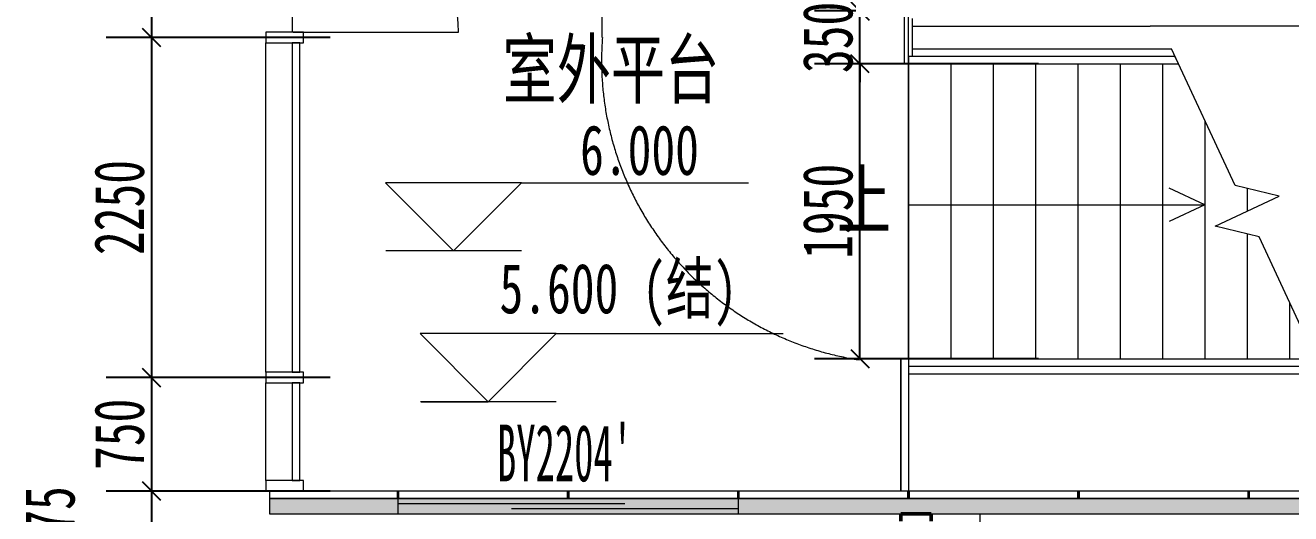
# Model space of a CAD drawing. Header units: millimetres. Extents: x 124696 to 347024, y 412631 to 564609.
# Drawn here: x 184332 to 192699, y 501577 to 504807 of the extents above; entities that cross this region are included whole.
import ezdxf

# ---------------------------------------------------------------- set-up
doc = ezdxf.new("R2010")
doc.units = ezdxf.units.MM
doc.header["$LTSCALE"] = 1500
doc.header["$MEASUREMENT"] = 0
for name, pattern in [('二层平面图$0$IMPORT-216002', [3, 2, -1]), ('二层平面图$0$划线 1mm', [2, 1, -1]), ('二层平面图$0$轴网线_12_3_3_3 mm', [21, 12, -3, 3, -3])]:
    doc.linetypes.add(name, pattern=pattern)
doc.layers.add('0-建筑底图', color=7, linetype='Continuous')
for name, color, linetype, lineweight in [('二层平面图$0$A-ANNO-IDEN-LEVL', 3, 'Continuous', 15), ('二层平面图$0$A-DOOR', 51, 'Continuous', 9), ('二层平面图$0$A-DOOR-SYM', 51, 'Continuous', 20), ('二层平面图$0$A-FLOR-HRAL', 71, 'Continuous', 9), ('二层平面图$0$A-FLOR-STRS', 51, 'Continuous', 9), ('二层平面图$0$A-FLOR-STRS-TXT', 51, 'Continuous', 9), ('二层平面图$0$A-LINE', 7, 'Continuous', 9), ('二层平面图$0$A-LINE-1', 7, '二层平面图$0$IMPORT-216002', 9), ('二层平面图$0$A-WALL-1', 10, 'Continuous', 50), ('二层平面图$0$A-WALL-2', 170, 'Continuous', 20), ('二层平面图$0$A-WALL-CURT-PANEL-2', 7, 'Continuous', 9), ('二层平面图$0$A-WALL-CURT-PANEL-3', 140, 'Continuous', 9), ('二层平面图$0$A-WALL-CURT-STILE-2', 7, 'Continuous', 9), ('二层平面图$0$A-WALL-CURT-STILE-3', 7, 'Continuous', 9), ('二层平面图$0$A-WINDOW', 51, 'Continuous', 9), ('二层平面图$0$A-WINDOW-2', 51, '二层平面图$0$划线 1mm', 9), ('二层平面图$0$A-WINDOW-IDEN', 53, 'Continuous', 15), ('二层平面图$0$ANNO-DIMS', 3, 'Continuous', 15), ('二层平面图$0$ANNO-DOTE-1', 10, '二层平面图$0$轴网线_12_3_3_3 mm', 15), ('二层平面图$0$ANNO-TEXT', 7, 'Continuous', 15), ('二层平面图$0$WALL-HATCH', 252, 'Continuous', 9)]:
    doc.layers.add(name, color=color, linetype=linetype, lineweight=lineweight)
doc.styles.add('二层平面图$0$黑体', font='simhei.ttf', dxfattribs={"width": 0.7, "height": 375})
doc.styles.add('二层平面图$0$黑体_5', font='simhei.ttf', dxfattribs={"width": 0.7, "height": 330})
doc.styles.add('二层平面图$0$黑体_6', font='simhei.ttf', dxfattribs={"width": 0.5, "height": 375})
doc.styles.add('二层平面图$0$黑体_B', font='', dxfattribs={"width": 0.7, "height": 375})
doc.styles.get('二层平面图$0$黑体_B').set_extended_font_data('SimHei', bold=True)
doc.dimstyles.new('二层平面图$0$直线_2_2mm_黑体_引线_文字在上', dxfattribs={"dimscale": 304.8, "dimtxt": 412.811453, "dimasz": 0.393701, "dimexe": 0.984252, "dimexo": 0.0625, "dimgap": 0.147638, "dimtad": 1, "dimdec": 0, "dimzin": 0, "dimdsep": 46, "dimtxsty": '二层平面图$0$黑体_5', "dimblk1": '二层平面图$0$_Oblique', "dimblk2": '二层平面图$0$_Oblique', "dimsah": 1, "dimcen": 0.09, "dimazin": 0, "dimtfac": 1, "dimtdec": 4, "dimtix": 1, "dimtmove": 0, "dimatfit": 3, "dimfxl": 3.937008, "dimfxlon": 1, "dimtvp": 1, "dimtolj": 1, "dimtzin": 0, "dimarcsym": 2})
doc.dimstyles.new('二层平面图$0$直线_2_2mm_黑体_引线_文字在上_2', dxfattribs={"dimscale": 304.8, "dimtxt": 412.811453, "dimasz": 0.393701, "dimexe": 0.984252, "dimexo": 0.0625, "dimgap": 0.147638, "dimtad": 1, "dimdec": 0, "dimzin": 0, "dimdsep": 46, "dimtxsty": '二层平面图$0$黑体_5', "dimblk1": '二层平面图$0$_Oblique', "dimblk2": '二层平面图$0$_Oblique', "dimsah": 1, "dimcen": 0.09, "dimazin": 0, "dimtfac": 1, "dimtdec": 4, "dimtix": 1, "dimtmove": 2, "dimatfit": 3, "dimfxl": 3.937008, "dimfxlon": 1, "dimtvp": 1, "dimtolj": 1, "dimtzin": 0, "dimarcsym": 2})

# ---------------------------------------------------------------- blocks, each defined once
blk = doc.blocks.new('二层平面图$0$A-幕墙_双开门 - 玻璃双扇门-12648448-104-2F')
at = {"layer": '二层平面图$0$A-DOOR'}
for centre, radius, start, end in [((-1090, -44.45), 1086.825, 360, 90), ((1090, -44.45), 1093.175, 90, 180)]:
    blk.add_arc(centre, radius, start, end, dxfattribs=at)
at = {"layer": '二层平面图$0$A-DOOR-SYM'}
for p, q in [((-1090, -44.45), (-1090, 1042.375)), ((1090, -44.45), (1090, 1048.725))]:
    blk.add_line(p, q, dxfattribs=at)
blk = doc.blocks.new('二层平面图$0$系统嵌板 - 00S-玻璃-13171443-104-2F')
at = {"layer": '二层平面图$0$A-WALL-CURT-PANEL-3'}
for p, q in [((1090, 0), (-1090, 0)), ((-1090, 0), (-1090, -50)), ((1090, -50), (1090, 0)), ((-1090, -50), (1090, -50))]:
    blk.add_line(p, q, dxfattribs=at)
blk = doc.blocks.new('二层平面图$0$矩形竖梃 - 幕墙龙骨_70_250-12648441-104-2F')
at = {"layer": '二层平面图$0$A-WALL-CURT-STILE-3'}
for p, q in [((-70, 225), (0, 225)), ((-70, -25), (-70, 225)), ((0, 225), (0, -25)), ((0, -25), (-70, -25))]:
    blk.add_line(p, q, dxfattribs=at)
blk = doc.blocks.new('二层平面图$0$矩形竖梃 - 幕墙龙骨_70_250-12648378-104-2F')
at = {"layer": '二层平面图$0$A-WALL-CURT-STILE-3'}
for p, q in [((-35, 225), (35, 225)), ((-35, -25), (-35, 225)), ((35, 225), (35, -25)), ((35, -25), (-35, -25))]:
    blk.add_line(p, q, dxfattribs=at)
blk = doc.blocks.new('二层平面图$0$系统嵌板 - 白色艾特板-12935817-104-2F')
at = {"layer": '二层平面图$0$A-WALL-CURT-PANEL-3'}
for p, q in [((423, 0), (-423, 0)), ((-423, 0), (-423, -50)), ((423, -50), (423, 0)), ((-423, -50), (423, -50))]:
    blk.add_line(p, q, dxfattribs=at)
blk = doc.blocks.new('二层平面图$0$系统嵌板 - 白色艾特板-12935645-104-2F')
at = {"layer": '二层平面图$0$A-WALL-CURT-PANEL-3'}
for p, q in [((558.5, 0), (-558.5, 0)), ((-558.5, 0), (-558.5, -50)), ((558.5, -50), (558.5, 0)), ((-558.5, -50), (558.5, -50))]:
    blk.add_line(p, q, dxfattribs=at)
blk = doc.blocks.new('二层平面图$0$系统嵌板 - 白色艾特板-12935794-104-2F')
at = {"layer": '二层平面图$0$A-WALL-CURT-PANEL-3'}
for p, q in [((558.5, 0), (-558.5, 0)), ((-558.5, 0), (-558.5, -50)), ((558.5, -50), (558.5, 0)), ((-558.5, -50), (558.5, -50))]:
    blk.add_line(p, q, dxfattribs=at)
blk = doc.blocks.new('二层平面图$0$系统嵌板 - 白色艾特板-12936151-104-2F')
at = {"layer": '二层平面图$0$A-WALL-CURT-PANEL-3'}
for p, q in [((560.5, 0), (-556.5, 0)), ((-556.5, 0), (-556.5, -50)), ((560.5, -50), (560.5, 0)), ((-556.5, -50), (560.5, -50))]:
    blk.add_line(p, q, dxfattribs=at)
blk = doc.blocks.new('二层平面图$0$系统嵌板 - 白色艾特板-12935632-104-2F')
at = {"layer": '二层平面图$0$A-WALL-CURT-PANEL-3'}
for p, q in [((558.5, 0), (-558.5, 0)), ((-558.5, 0), (-558.5, -50)), ((558.5, -50), (558.5, 0)), ((-558.5, -50), (558.5, -50))]:
    blk.add_line(p, q, dxfattribs=at)
blk = doc.blocks.new('二层平面图$0$系统嵌板 - 白色艾特板-12479780-104-2F')
at = {"layer": '二层平面图$0$A-WALL-CURT-PANEL-3'}
for p, q in [((558.5, 0), (-558.5, 0)), ((-558.5, 0), (-558.5, -50)), ((558.5, -50), (558.5, 0)), ((-558.5, -50), (558.5, -50))]:
    blk.add_line(p, q, dxfattribs=at)
blk = doc.blocks.new('二层平面图$0$矩形竖梃 - 8 x 50 mm 蜂窝铝板幕墙开缝-12935623-104-2F')
at = {"layer": '二层平面图$0$A-WALL-CURT-STILE-3'}
for p, q in [((-4, 50), (4, 50)), ((-4, 0), (-4, 50)), ((4, 0), (-4, 0)), ((4, 50), (4, 0))]:
    blk.add_line(p, q, dxfattribs=at)
blk = doc.blocks.new('二层平面图$0$矩形竖梃 - 8 x 50 mm 蜂窝铝板幕墙开缝-12935957-104-2F')
at = {"layer": '二层平面图$0$A-WALL-CURT-STILE-3'}
for p, q in [((-4, 50), (4, 50)), ((-4, 0), (-4, 50)), ((4, 0), (-4, 0)), ((4, 50), (4, 0))]:
    blk.add_line(p, q, dxfattribs=at)
blk = doc.blocks.new('二层平面图$0$矩形竖梃 - 8 x 50 mm 蜂窝铝板幕墙开缝-12479773-104-2F')
at = {"layer": '二层平面图$0$A-WALL-CURT-STILE-3'}
for p, q in [((-4, 50), (4, 50)), ((-4, 0), (-4, 50)), ((4, 0), (-4, 0)), ((4, 50), (4, 0))]:
    blk.add_line(p, q, dxfattribs=at)
blk = doc.blocks.new('二层平面图$0$矩形竖梃 - 幕墙龙骨_50_225_隐框-13171437-104-2F')
at = {"layer": '二层平面图$0$A-WALL-CURT-STILE-2'}
blk.add_line((40750, 46275), (40750, 48340), dxfattribs=at)
blk = doc.blocks.new('二层平面图$0$系统嵌板 - 00S-玻璃-12648450-104-2F')
at = {"layer": '二层平面图$0$A-WALL-CURT-PANEL-3'}
for p, q in [((322.5, 0), (-322.5, 0)), ((-322.5, 0), (-322.5, -50)), ((322.5, -50), (322.5, 0)), ((-322.5, -50), (322.5, -50))]:
    blk.add_line(p, q, dxfattribs=at)
blk = doc.blocks.new('二层平面图$0$矩形竖梃 - 幕墙龙骨_50_225_隐框-13172569-104-2F')
at = {"layer": '二层平面图$0$A-WALL-CURT-STILE-2'}
blk.add_line((40750, 45445), (40750, 46090), dxfattribs=at)
blk = doc.blocks.new('二层平面图$0$顶部扶栏类型 - 顶部扶栏_内部_-4105469-104-2F')
at = {"layer": '二层平面图$0$A-FLOR-HRAL'}
for p, q in [((44950, 46250), (45000, 46250)), ((44950, 45375), (44950, 46250)), ((45000, 46200), (45000, 45375))]:
    blk.add_line(p, q, dxfattribs=at)
blk = doc.blocks.new('二层平面图$0$顶部扶栏类型 - 顶部扶栏_内部_-V132-104-2F')
at = {"layer": '二层平面图$0$A-FLOR-HRAL'}
for p, q in [((45000, 46250), (44950, 46250)), ((44950, 46250), (44950, 45375)), ((45000, 46200), (45000, 45375))]:
    blk.add_line(p, q, dxfattribs=at)
blk = doc.blocks.new('二层平面图$0$顶部扶栏类型 - 顶部扶栏_内部_-4105980-104-2F')
at = {"layer": '二层平面图$0$A-FLOR-HRAL'}
for p, q in [((44975, 48550), (44980, 48550)), ((44975, 48200), (44975, 48550)), ((45025, 48500), (45025, 48250)), ((45000, 48200), (44975, 48200))]:
    blk.add_line(p, q, dxfattribs=at)
blk = doc.blocks.new('二层平面图$0$顶部扶栏类型 - 顶部扶栏_内部_-V134-104-2F')
at = {"layer": '二层平面图$0$A-FLOR-HRAL'}
for p, q in [((44975, 48550), (44980, 48550)), ((44975, 48200), (44975, 48550)), ((44975, 48200), (45000, 48200))]:
    blk.add_line(p, q, dxfattribs=at)
blk = doc.blocks.new('二层平面图$0$顶部扶栏类型 - 顶部扶栏_内部_-6618993-104-2F')
at = {"layer": '二层平面图$0$A-FLOR-HRAL'}
blk.add_line((45000, 46250), (45000, 46200), dxfattribs=at)
blk = doc.blocks.new('二层平面图$0$顶部扶栏类型 - 顶部扶栏_内部_-V176-104-2F')
at = {"layer": '二层平面图$0$A-FLOR-HRAL'}
for p, q in [((45000, 46250), (45000, 46200)), ((45000, 46250), (47694.6, 46250)), ((45000, 46200), (47718, 46200)), ((47718, 46200), (47694.6, 46250))]:
    blk.add_line(p, q, dxfattribs=at)
blk = doc.blocks.new('二层平面图$0$顶部扶栏类型 - 顶部扶栏_内部_-6619678-104-2F')
at = {"layer": '二层平面图$0$A-FLOR-HRAL'}
blk.add_line((45000, 48250), (45000, 48200), dxfattribs=at)
blk = doc.blocks.new('二层平面图$0$顶部扶栏类型 - 顶部扶栏_内部_-V177-104-2F')
at = {"layer": '二层平面图$0$A-FLOR-HRAL'}
for p, q in [((45000, 48250), (45000, 48200)), ((45000, 48250), (46762, 48250)), ((45000, 48200), (46785.4, 48200)), ((46785.4, 48200), (46762, 48250))]:
    blk.add_line(p, q, dxfattribs=at)
blk = doc.blocks.new('二层平面图$0$A-金属百叶 - BY2204_-12935238-104-2F')
at = {"layer": '二层平面图$0$A-WINDOW'}
for p, q in [((-1125, -50), (-1125, 50)), ((1125, 50), (1125, -50))]:
    blk.add_line(p, q, dxfattribs=at)
at = {"layer": '二层平面图$0$A-WINDOW-2'}
for p, q in [((-1125, 16.7), (1125, 16.7)), ((1125, -16.7), (-1125, -16.7))]:
    blk.add_line(p, q, dxfattribs=at)
blk = doc.blocks.new('二层平面图$0$矩形竖梃 - 幕墙龙骨_50_225_隐框-13171441-104-2F')
at = {"layer": '二层平面图$0$A-WALL-CURT-STILE-2'}
blk.add_line((40750, 46160), (40750, 46275), dxfattribs=at)
blk = doc.blocks.new('二层平面图$0$高程点 - 高程点符号-322107-104-2F')
at = {"layer": '二层平面图$0$A-ANNO-IDEN-LEVL'}
for p, q in [((-3, 3), (-13, 3)), ((-3, 3), (3, 3)), ((0, 0), (-3, 3)), ((0, 0), (3, 3)), ((-2.999, 0), (2.991, 0))]:
    blk.add_line(p, q, dxfattribs=at)
blk = doc.blocks.new('二层平面图$0$_Oblique')
at = {"color": 0, "linetype": 'ByBlock', "lineweight": -2}
blk.add_line((-0.5, -0.5), (0.5, 0.5), dxfattribs=at)
blk = doc.blocks.new('*D2329')
at = {"layer": '二层平面图$0$ANNO-DIMS', "color": 0, "lineweight": -2, "transparency": 16777216}
for p, q in [((45860.3, 48200), (44379.3, 48200)), ((44679.3, 46250), (44679.3, 48200)), ((45860.3, 46250), (44379.3, 46250))]:
    blk.add_line(p, q, dxfattribs=at)
at = {"layer": '二层平面图$0$ANNO-DIMS', "color": 0, "lineweight": -2, "transparency": 16777216, "xscale": 120, "yscale": 120, "zscale": 120}
for p, rotation in [((44679.3, 48200), 90), ((44679.3, 46250), 270)]:
    blk.add_blockref('二层平面图$0$_Oblique', p, dxfattribs=dict(at, rotation=rotation))
at = {"layer": '二层平面图$0$ANNO-DIMS', "color": 0, "transparency": 16777216, "insert": (44467.5, 47225), "char_height": 330, "width": 806.422, "attachment_point": 5, "rotation": 90, "style": '二层平面图$0$黑体_5'}
blk.add_mtext('\\A1;1950', dxfattribs=at)
blk = doc.blocks.new('*D2330')
at = {"layer": '二层平面图$0$ANNO-DIMS', "color": 0, "lineweight": -2, "transparency": 16777216}
for p, q in [((44679.3, 48550), (44679.3, 48670)), ((45860.3, 48550), (44379.3, 48550)), ((44679.3, 48200), (44679.3, 48550)), ((45860.3, 48200), (44379.3, 48200)), ((44679.3, 48200), (44679.3, 48080))]:
    blk.add_line(p, q, dxfattribs=at)
at = {"layer": '二层平面图$0$ANNO-DIMS', "color": 0, "lineweight": -2, "transparency": 16777216, "xscale": 120, "yscale": 120, "zscale": 120}
for p, rotation in [((44679.3, 48550), 270), ((44679.3, 48200), 90)]:
    blk.add_blockref('二层平面图$0$_Oblique', p, dxfattribs=dict(at, rotation=rotation))
at = {"layer": '二层平面图$0$ANNO-DIMS', "color": 0, "transparency": 16777216, "insert": (44467.5, 48375), "char_height": 330, "width": 604.817, "attachment_point": 5, "rotation": 90, "style": '二层平面图$0$黑体_5'}
blk.add_mtext('\\A1;350', dxfattribs=at)
blk = doc.blocks.new('*D2518')
at = {"layer": '二层平面图$0$ANNO-DIMS', "color": 0, "lineweight": -2, "transparency": 16777216}
for p, q in [((41175.5, 50625), (39694.5, 50625)), ((39994.5, 50625), (39994.5, 48375)), ((41175.5, 48375), (39694.5, 48375))]:
    blk.add_line(p, q, dxfattribs=at)
at = {"layer": '二层平面图$0$ANNO-DIMS', "color": 0, "lineweight": -2, "transparency": 16777216, "xscale": 120, "yscale": 120, "zscale": 120}
for p, rotation in [((39994.5, 50625), 90), ((39994.5, 48375), 270)]:
    blk.add_blockref('二层平面图$0$_Oblique', p, dxfattribs=dict(at, rotation=rotation))
at = {"layer": '二层平面图$0$ANNO-DIMS', "color": 0, "transparency": 16777216, "insert": (39782.7, 49500), "char_height": 330, "width": 806.422, "attachment_point": 5, "rotation": 90, "style": '二层平面图$0$黑体_5'}
blk.add_mtext('\\A1;2250', dxfattribs=at)
blk = doc.blocks.new('*D2519')
at = {"layer": '二层平面图$0$ANNO-DIMS', "color": 0, "lineweight": -2, "transparency": 16777216}
for p, q in [((41175.5, 48375), (39694.5, 48375)), ((39994.5, 48375), (39994.5, 46125)), ((41175.5, 46125), (39694.5, 46125))]:
    blk.add_line(p, q, dxfattribs=at)
at = {"layer": '二层平面图$0$ANNO-DIMS', "color": 0, "lineweight": -2, "transparency": 16777216, "xscale": 120, "yscale": 120, "zscale": 120}
for p, rotation in [((39994.5, 48375), 90), ((39994.5, 46125), 270)]:
    blk.add_blockref('二层平面图$0$_Oblique', p, dxfattribs=dict(at, rotation=rotation))
at = {"layer": '二层平面图$0$ANNO-DIMS', "color": 0, "transparency": 16777216, "insert": (39782.7, 47250), "char_height": 330, "width": 806.422, "attachment_point": 5, "rotation": 90, "style": '二层平面图$0$黑体_5'}
blk.add_mtext('\\A1;2250', dxfattribs=at)
blk = doc.blocks.new('*D2520')
at = {"layer": '二层平面图$0$ANNO-DIMS', "color": 0, "lineweight": -2, "transparency": 16777216}
for p, q in [((41175.5, 46125), (39694.5, 46125)), ((39994.5, 46125), (39994.5, 45375)), ((41175.5, 45375), (39694.5, 45375))]:
    blk.add_line(p, q, dxfattribs=at)
at = {"layer": '二层平面图$0$ANNO-DIMS', "color": 0, "lineweight": -2, "transparency": 16777216, "xscale": 120, "yscale": 120, "zscale": 120}
for p, rotation in [((39994.5, 46125), 90), ((39994.5, 45375), 270)]:
    blk.add_blockref('二层平面图$0$_Oblique', p, dxfattribs=dict(at, rotation=rotation))
at = {"layer": '二层平面图$0$ANNO-DIMS', "color": 0, "transparency": 16777216, "insert": (39782.7, 45750), "char_height": 330, "width": 604.817, "attachment_point": 5, "rotation": 90, "style": '二层平面图$0$黑体_5'}
blk.add_mtext('\\A1;750', dxfattribs=at)
blk = doc.blocks.new('*D2521')
at = {"layer": '二层平面图$0$ANNO-DIMS', "color": 0, "lineweight": -2, "transparency": 16777216}
for p, q in [((41175.5, 45375), (39694.5, 45375)), ((39994.5, 45375), (39994.5, 45000)), ((41175.5, 45000), (39694.5, 45000))]:
    blk.add_line(p, q, dxfattribs=at)
at = {"layer": '二层平面图$0$ANNO-DIMS', "color": 0, "lineweight": -2, "transparency": 16777216, "xscale": 120, "yscale": 120, "zscale": 120}
for p, rotation in [((39994.5, 45375), 90), ((39994.5, 45000), 270)]:
    blk.add_blockref('二层平面图$0$_Oblique', p, dxfattribs=dict(at, rotation=rotation))
at = {"layer": '二层平面图$0$ANNO-DIMS', "color": 0, "transparency": 16777216, "insert": (39156.2, 44935.5), "char_height": 330, "width": 604.817, "attachment_point": 1, "rotation": 90, "line_spacing_factor": 0.872751, "style": '二层平面图$0$黑体_5'}
blk.add_mtext('\\A1;375', dxfattribs=at)
blk = doc.blocks.new('二层平面图')
at = {"layer": '二层平面图$0$WALL-HATCH'}
h = blk.add_hatch(dxfattribs=at)
h.set_pattern_fill('FP_116', color=8, angle=-113.578, style=0, pattern_type=2)
h.set_pattern_definition([(66.422, (45487.945, 45232.62), (0.21196, 152.88676), [26.213, -13.882, 69.19, -13.882, -42.855]), (66.422, (45487.945, 45232.62), (0.21196, 152.88676), [-123.167, 26.213, -16.642]), (113.58, (45448.026, 45232.62), (-66.51436, 0.00144), [26.213, -13.882, 69.26, -13.882, -42.855]), (113.58, (45448.026, 45232.62), (-66.51436, 0.00144), [-123.237, 26.213, -16.642]), (2e-13, (45448.03, 45232.62), (-5e-13, 152.4), [39.907, -26.604]), (2e-13, (45481.28, 45369.78), (-5e-13, 152.4), [39.907, -26.604]), (90, (45437.5, 45256.74), (-66.513, -2e-13), [12.722, -139.678]), (90, (45470.756, 45332.94), (-66.513, -2e-13), [12.722, -139.678]), (90, (45498.46, 45256.74), (-66.513, -2e-13), [12.722, -139.678]), (90, (45531.716, 45332.94), (-66.513, -2e-13), [12.722, -139.678])])
h.paths.add_polyline_path([(50000.4, 45225), (50536, 45225), (50536, 45325), (40775, 45324), (40775, 45225), (49310.1, 45225)])
at = {"layer": '二层平面图$0$A-ANNO-IDEN-LEVL', "color": 8}
for p, q in [((41777.5, 45965.8), (42115.8, 45965.8)), ((42115.8, 45965.8), (42221.5, 45965.8))]:
    blk.add_line(p, q, dxfattribs=at)
at = {"layer": '二层平面图$0$A-FLOR-STRS', "color": 8}
for p, q in [((45025, 48450), (46599.4, 48450)), ((51079.4, 48450), (46599.4, 48450)), ((45025, 48300), (46738.7, 48300)), ((45000, 48200), (45000, 46250)), ((45280, 48200), (45280, 46250)), ((45560, 48200), (45560, 46250)), ((45840, 48200), (45840, 46250)), ((46120, 48200), (46120, 46250)), ((46400, 48200), (46400, 46250)), ((46680, 48200), (46680, 46250)), ((46960, 47825.5), (46960, 46250)), ((47240, 47375.7), (47240, 47225)), ((47240, 47074.3), (47240, 46250)), ((47520, 46624.5), (47520, 46250)), ((45000, 46150), (47741.3, 46150))]:
    blk.add_line(p, q, dxfattribs=at)
at = {"layer": '二层平面图$0$A-FLOR-STRS-TXT', "color": 8}
for p, q in [((47160.8, 47394.9), (46738.7, 48300)), ((47452.4, 47324.1), (47160.8, 47394.9)), ((47027.6, 47125.9), (47452.4, 47324.1)), ((47319.2, 47055.1), (47027.6, 47125.9)), ((47694.6, 46250), (47319.2, 47055.1))]:
    blk.add_line(p, q, dxfattribs=at)
at = {"layer": '二层平面图$0$A-LINE', "color": 8}
for p, q in [((40925, 50590), (40925, 48410)), ((45000, 46250), (45000, 48200)), ((46960, 47268), (46724.4, 47377.9)), ((45000, 47268), (46960, 47268)), ((46960, 47268), (46724.4, 47158.1)), ((45475, 45025), (45475, 45225))]:
    blk.add_line(p, q, dxfattribs=at)
at = {"layer": '二层平面图$0$A-LINE-1', "color": 8}
blk.add_line((42975, 48373.5), (42975, 53625), dxfattribs=at)
blk.add_arc((44970.6, 48220.7), 2000, 175.62125, 266.25623, dxfattribs=at)
at = {"layer": '二层平面图$0$A-WALL-1', "color": 8}
for p, q in [((44950, 45225), (44950, 45175)), ((45150, 45225), (44950, 45225)), ((45150, 45175), (45150, 45225))]:
    blk.add_line(p, q, dxfattribs=at)
at = {"layer": '二层平面图$0$A-WALL-2', "color": 8}
for p, q in [((50536, 45325), (40775, 45325)), ((40775, 45325), (40775, 45225)), ((40775, 45225), (50536, 45225))]:
    blk.add_line(p, q, dxfattribs=at)
at = {"layer": '二层平面图$0$ANNO-DOTE-1', "color": 8}
blk.add_line((45000, -6710.3), (45000, 106757.2), dxfattribs=at)
at = {"layer": '二层平面图$0$A-ANNO-IDEN-LEVL', "color": 8, "extrusion": (0, 0, -1), "xscale": 149.9999999999999, "yscale": 149.9999999999999, "zscale": 149.9999999999999}
for p in [(-41992.2, 46963.3), (-42221.5, 45965.8)]:
    blk.add_blockref('二层平面图$0$高程点 - 高程点符号-322107-104-2F', p, dxfattribs=at)
at = {"layer": '二层平面图$0$A-DOOR', "color": 8, "rotation": 269.9999999999999}
blk.add_blockref('二层平面图$0$A-幕墙_双开门 - 玻璃双扇门-12648448-104-2F', (40975, 49500), dxfattribs=at)
at = {"layer": '二层平面图$0$A-FLOR-HRAL', "color": 8}
for name in ['二层平面图$0$顶部扶栏类型 - 顶部扶栏_内部_-4105980-104-2F', '二层平面图$0$顶部扶栏类型 - 顶部扶栏_内部_-V134-104-2F', '二层平面图$0$顶部扶栏类型 - 顶部扶栏_内部_-6619678-104-2F', '二层平面图$0$顶部扶栏类型 - 顶部扶栏_内部_-V177-104-2F', '二层平面图$0$顶部扶栏类型 - 顶部扶栏_内部_-4105469-104-2F', '二层平面图$0$顶部扶栏类型 - 顶部扶栏_内部_-V132-104-2F', '二层平面图$0$顶部扶栏类型 - 顶部扶栏_内部_-6618993-104-2F', '二层平面图$0$顶部扶栏类型 - 顶部扶栏_内部_-V176-104-2F']:
    blk.add_blockref(name, (0, 0), dxfattribs=at)
at = {"layer": '二层平面图$0$A-WALL-CURT-PANEL-2', "color": 8, "rotation": 269.9999999999999}
for name, p in [('二层平面图$0$系统嵌板 - 00S-玻璃-13171443-104-2F', (40975, 47250)), ('二层平面图$0$系统嵌板 - 00S-玻璃-12648450-104-2F', (40975, 45767.5))]:
    blk.add_blockref(name, p, dxfattribs=at)
at = {"layer": '二层平面图$0$A-WALL-CURT-PANEL-2', "color": 8}
for name, p in [('二层平面图$0$系统嵌板 - 白色艾特板-12935817-104-2F', (41198, 45375)), ('二层平面图$0$系统嵌板 - 白色艾特板-12935645-104-2F', (42187.5, 45375)), ('二层平面图$0$系统嵌板 - 白色艾特板-12935645-104-2F', (43312.5, 45375)), ('二层平面图$0$系统嵌板 - 白色艾特板-12935794-104-2F', (44437.5, 45375)), ('二层平面图$0$系统嵌板 - 白色艾特板-12936151-104-2F', (45560.5, 45375)), ('二层平面图$0$系统嵌板 - 白色艾特板-12935632-104-2F', (46687.5, 45375)), ('二层平面图$0$系统嵌板 - 白色艾特板-12479780-104-2F', (47812.5, 45375))]:
    blk.add_blockref(name, p, dxfattribs=at)
at = {"layer": '二层平面图$0$A-WALL-CURT-STILE-2', "color": 8, "extrusion": (0, 0, -1)}
for name, p, rotation in [('二层平面图$0$矩形竖梃 - 幕墙龙骨_70_250-12648378-104-2F', (-40975, 48375), 270.0000000000001), ('二层平面图$0$矩形竖梃 - 幕墙龙骨_70_250-12648378-104-2F', (-40975, 46125), 270.0000000000001), ('二层平面图$0$矩形竖梃 - 幕墙龙骨_70_250-12648441-104-2F', (-40975, 45375), 270.0000000000001), ('二层平面图$0$矩形竖梃 - 8 x 50 mm 蜂窝铝板幕墙开缝-12935623-104-2F', (-41625, 45375), 180), ('二层平面图$0$矩形竖梃 - 8 x 50 mm 蜂窝铝板幕墙开缝-12935623-104-2F', (-42750, 45375), 180), ('二层平面图$0$矩形竖梃 - 8 x 50 mm 蜂窝铝板幕墙开缝-12935623-104-2F', (-43875, 45375), 180), ('二层平面图$0$矩形竖梃 - 8 x 50 mm 蜂窝铝板幕墙开缝-12935623-104-2F', (-45000, 45375), 180), ('二层平面图$0$矩形竖梃 - 8 x 50 mm 蜂窝铝板幕墙开缝-12935957-104-2F', (-46125, 45375), 180), ('二层平面图$0$矩形竖梃 - 8 x 50 mm 蜂窝铝板幕墙开缝-12479773-104-2F', (-47250, 45375), 180)]:
    blk.add_blockref(name, p, dxfattribs=dict(at, rotation=rotation))
at = {"layer": '二层平面图$0$A-WALL-CURT-STILE-2', "color": 8}
for name in ['二层平面图$0$矩形竖梃 - 幕墙龙骨_50_225_隐框-13171437-104-2F', '二层平面图$0$矩形竖梃 - 幕墙龙骨_50_225_隐框-13171441-104-2F', '二层平面图$0$矩形竖梃 - 幕墙龙骨_50_225_隐框-13172569-104-2F']:
    blk.add_blockref(name, (0, 0), dxfattribs=at)
at = {"layer": '二层平面图$0$A-WINDOW', "color": 8}
blk.add_blockref('二层平面图$0$A-金属百叶 - BY2204_-12935238-104-2F', (42750, 45275), dxfattribs=at)
at = {"layer": '二层平面图$0$A-ANNO-IDEN-LEVL', "color": 8, "char_height": 330, "attachment_point": 1, "line_spacing_factor": 0.872751, "style": '二层平面图$0$黑体_5'}
for s, insert, width in [('6.000', (42828.9, 47795.6), 990.683), ('5.600 (结)', (42295.9, 46880.2), 1981.365)]:
    blk.add_mtext(s, dxfattribs=dict(at, insert=insert, width=width))
at = {"layer": '二层平面图$0$A-WINDOW-IDEN', "color": 8, "insert": (42279.5, 45814.2), "char_height": 375, "width": 1178.481, "attachment_point": 1, "style": '二层平面图$0$黑体_6'}
blk.add_mtext("BY2204'", dxfattribs=at)
at = {"layer": '二层平面图$0$ANNO-TEXT', "color": 8, "char_height": 375, "attachment_point": 1}
for s, insert, width, style in [('室外平台', (42316.8, 48352.8), 1919.24, '二层平面图$0$黑体_B'), ('\\f黑体|b0|i0|c134|p49|;\\W.7;上', (44527.1, 47488.5), 471.392, '二层平面图$0$黑体')]:
    blk.add_mtext(s, dxfattribs=dict(at, insert=insert, width=width, style=style))
at = {"layer": '二层平面图$0$ANNO-DIMS', "color": 8}
for base, p1, p2, override, picture, middle in [((39994.5, 48375), (41194.5, 50625), (41194.5, 48375), {"dimpost": '<>', "dimfxl": 2250}, '*D2518', (39782.7, 49500)), ((44679.3, 48550), (45879.3, 48200), (45879.3, 48550), {"dimpost": '<>', "dimfxl": 350}, '*D2330', (44467.5, 48375)), ((39994.5, 46125), (41194.5, 48375), (41194.5, 46125), {"dimpost": '<>', "dimfxl": 2250}, '*D2519', (39782.7, 47250)), ((44679.3, 48200), (45879.3, 46250), (45879.3, 48200), {"dimpost": '<>', "dimfxl": 1950}, '*D2329', (44467.5, 47225)), ((39994.5, 45375), (41194.5, 46125), (41194.5, 45375), {"dimpost": '<>', "dimfxl": 750}, '*D2520', (39782.7, 45750))]:
    dim = blk.add_linear_dim(base=base, p1=p1, p2=p2, angle=90, dimstyle='二层平面图$0$直线_2_2mm_黑体_引线_文字在上', override=override, dxfattribs=at)
    dim.commit()
    dim.dimension.update_dxf_attribs({"geometry": picture, "text_midpoint": middle})
dim = blk.add_linear_dim(base=(39994.5, 45000), p1=(41194.5, 45375), p2=(41194.5, 45000), angle=90, dimstyle='二层平面图$0$直线_2_2mm_黑体_引线_文字在上_2', override={"dimpost": '<>', "dimfxl": 375}, dxfattribs=at)
dim.commit()
dim.dimension.update_dxf_attribs({"geometry": '*D2521', "text_midpoint": (39376.2, 45237.9), "dimtype": 160, "text_rotation": 90})

msp = doc.modelspace()

# ---------------------------------------------------------------- block references
at = {"layer": '0-建筑底图'}
msp.add_blockref('二层平面图', (145171.7, 456352), dxfattribs=at)

doc.saveas('drawing.dxf')
